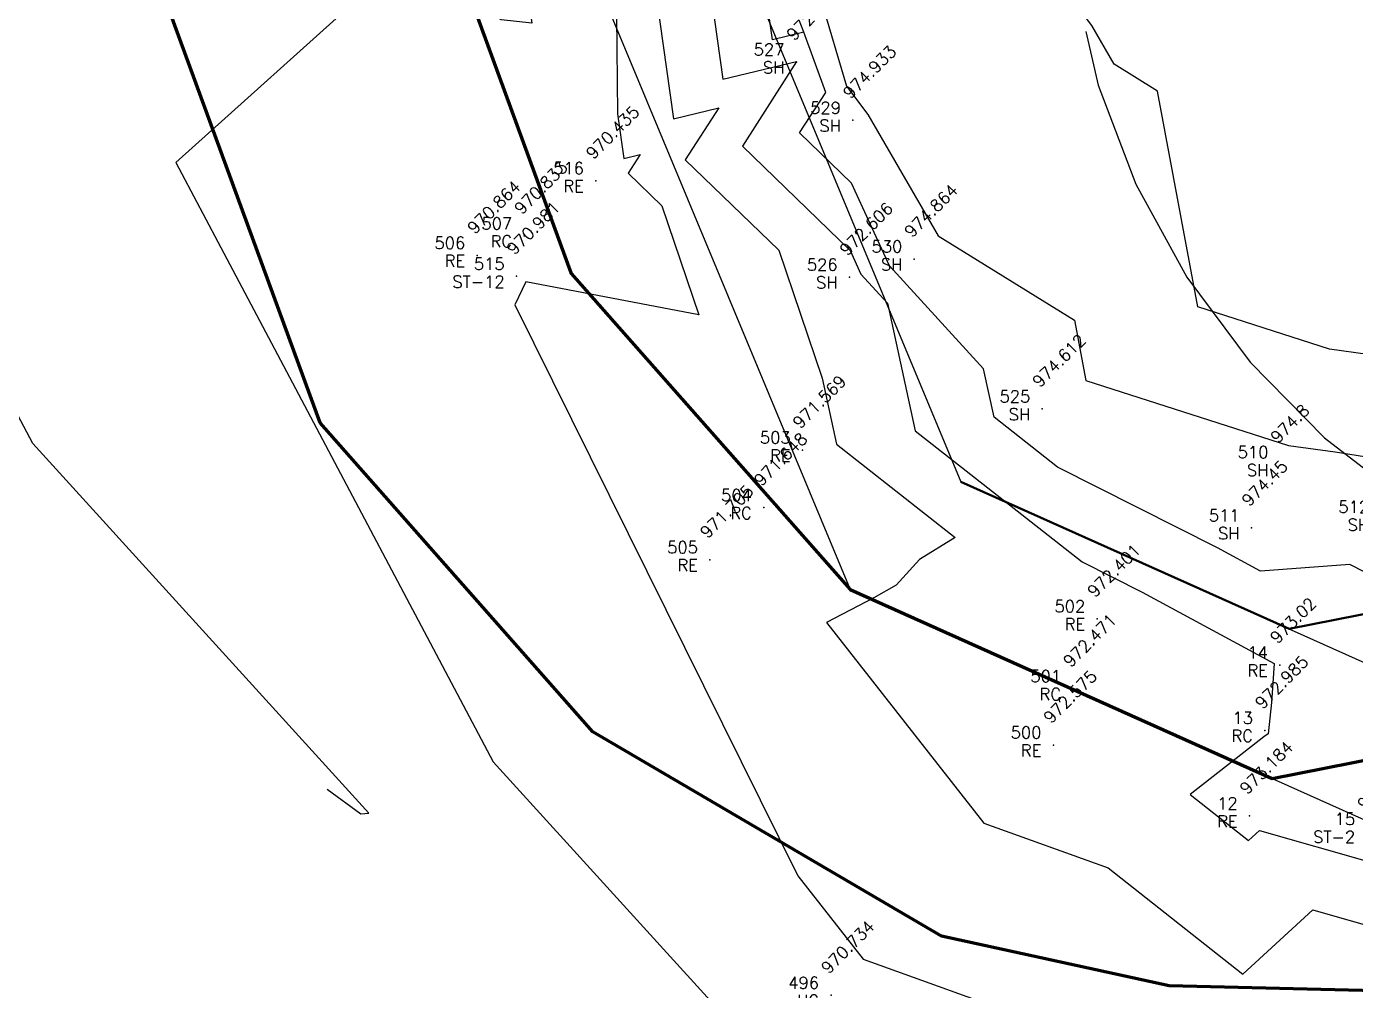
# Model space of a CAD drawing. Header units: metres. Extents: x 319894 to 3389272, y 120 to 6136017.
# Drawn here: x 321017 to 321044.77, y 3067865.39 to 3067885.54 of the extents above; entities that cross this region are included whole.
import ezdxf
from ezdxf.enums import TextEntityAlignment as Align

# ---------------------------------------------------------------- set-up
doc = ezdxf.new("R2010")
doc.units = ezdxf.units.M
doc.header["$MEASUREMENT"] = 0
doc.layers.add('a_MUEBLE', color=255, linetype='Continuous', lineweight=5)
for name, color, linetype in [('Contour', 254, 'Continuous'), ('HC', 7, 'Continuous'), ('Index_Contour', 8, 'Continuous'), ('Points', 7, 'Continuous'), ('Points-ELV', 6, 'Continuous'), ('Points-NUM', 4, 'Continuous'), ('Points-TXT', 3, 'Continuous'), ('RC', 7, 'Continuous'), ('RE', 7, 'Continuous'), ('SH', 7, 'Continuous'), ('ST-12', 7, 'Continuous'), ('ST-2', 7, 'Continuous')]:
    doc.layers.add(name, color=color, linetype=linetype)
doc.styles.add('romans', font='romans.shx')

# ---------------------------------------------------------------- blocks, each defined once
blk = doc.blocks.new('POINTS')
at = {"layer": 'Points'}
blk.add_line((0, 0), (0, 0), dxfattribs=at)
blk.add_point((0, 0), dxfattribs=at)
at = {"layer": 'Points-ELV', "style": 'romans'}
blk.add_attdef('ELEV', text='', height=1, rotation=45, dxfattribs=at).set_placement((0, 0), align=Align.BOTTOM_LEFT)
at = {"layer": 'Points-NUM', "style": 'romans'}
blk.add_attdef('PTNUM', text='', height=1, dxfattribs=at).set_placement((0, 0), align=Align.BOTTOM_RIGHT)
at = {"layer": 'Points-TXT', "style": 'romans'}
blk.add_attdef('DESC', text='', height=1, dxfattribs=at).set_placement((0, 0), align=Align.BOTTOM_RIGHT)
blk = doc.blocks.new('SIT4')
at = {"color": 7}
for p, q in [((320300.4, 3067723.577, 1969.362), (320296.995, 3067732.908, 1969.362)), ((320295.151, 3067720.458, 1969.362), (320291.466, 3067730.557, 1969.362)), ((320295.151, 3067720.458, 1969.362), (320291.466, 3067730.557, 1969.362)), ((320304.715, 3067718.683, 1969.362), (320300.4, 3067723.577, 1969.362)), ((320300.852, 3067713.992, 1969.362), (320295.151, 3067720.458, 1969.362)), ((320300.852, 3067713.992, 1969.362), (320295.151, 3067720.458, 1969.362)), ((320306.229, 3067716.969, 1969.362), (320304.715, 3067718.683, 1969.362)), ((320308.141, 3067709.722, 1969.362), (320300.852, 3067713.992, 1969.362)), ((320308.141, 3067709.722, 1969.362), (320300.852, 3067713.992, 1969.362)), ((320320.388, 3067708.505, 1969.362), (320312.897, 3067708.687, 1969.362))]:
    blk.add_line(p, q, dxfattribs=at)
blk.add_line((320312.897, 3067708.687, 1969.362), (320308.141, 3067709.722, 1969.362))
at = {"color": 1, "lineweight": 30, "elevation": 987.586}
blk.add_lwpolyline([(320370.962, 3067788.062), (320365.642, 3067786.817), (320365.22, 3067781.217), (320357.075, 3067768.983), (320351.198, 3067769.518), (320338.771, 3067776.828), (320320.261, 3067793.321), (320314.412, 3067798.558), (320311.03, 3067797.459), (320298.566, 3067783.015), (320298.855, 3067776.316), (320293.441, 3067769.683), (320295.803, 3067764.568), (320294.773, 3067759.718), (320296.035, 3067743.401), (320300.28, 3067731.268), (320306.229, 3067716.969), (320317.648, 3067711.854), (320321.527, 3067710.598), (320324.41, 3067708.85), (320339.069, 3067708.62), (320362.184, 3067707.54), (320368.815, 3067710.117), (320374.083, 3067711.085)], dxfattribs=at)
at = {"color": 1, "elevation": 987.586}
blk.add_lwpolyline([(320311.03, 3067797.459), (320298.566, 3067783.015), (320298.855, 3067776.316), (320293.441, 3067769.683), (320295.803, 3067764.568), (320294.773, 3067759.718), (320296.035, 3067743.401), (320300.28, 3067731.268), (320306.229, 3067716.969), (320315.045, 3067713.02), (320325.063, 3067714.996), (320328.066, 3067715.293), (320335.229, 3067717.481), (320341.617, 3067720.482), (320345.096, 3067723.545), (320351.898, 3067731.539), (320355.884, 3067738.417), (320358.002, 3067746.064), (320360.455, 3067757.695), (320361.102, 3067761.434), (320353.282, 3067760.331), (320350.46, 3067769.953), (320338.771, 3067776.828), (320320.261, 3067793.321)], dxfattribs=at)
at = {"color": 5, "lineweight": 30}
blk.add_lwpolyline([(320318.65, 3067721.661), (320316.246, 3067721.998), (320313.496, 3067722.881), (320312.652, 3067727.391), (320311.746, 3067727.952), (320311.278, 3067728.76), (320310.665, 3067729.575), (320308.226, 3067730.081), (320307.271, 3067730.836), (320306.764, 3067732.887), (320307.036, 3067733.768), (320307.013, 3067734.981), (320306.964, 3067735.528), (320306.647, 3067738.352), (320306.026, 3067739.733), (320306.07, 3067739.963), (320305.956, 3067740.088), (320304.123, 3067745.646), (320303.677, 3067747.311), (320303.14, 3067753.806), (320302.822, 3067755.22), (320302.858, 3067755.397), (320301.993, 3067757.272), (320304.019, 3067761.43)], dxfattribs=at)
at = {"layer": 'a_MUEBLE', "lineweight": 40, "elevation": 968}
blk.add_lwpolyline([(320288.785, 3067745.123), (320293.225, 3067740.625), (320296.995, 3067732.908), (320300.4, 3067723.577), (320306.229, 3067716.969), (320315.045, 3067713.02), (320325.063, 3067714.996)], dxfattribs=at)
at = {"layer": 'Contour'}
for points in [[(320318.65, 3067721.661), (320316.246, 3067721.998), (320313.496, 3067722.881), (320312.652, 3067727.391), (320311.746, 3067727.952), (320311.278, 3067728.76), (320310.665, 3067729.575), (320308.226, 3067730.081), (320307.271, 3067730.836), (320306.764, 3067732.887), (320307.036, 3067733.768), (320307.013, 3067734.981), (320306.964, 3067735.528), (320306.647, 3067738.352), (320306.026, 3067739.733), (320306.07, 3067739.963), (320305.956, 3067740.088), (320304.123, 3067745.646), (320303.677, 3067747.311), (320303.14, 3067753.806), (320302.822, 3067755.22), (320302.858, 3067755.397), (320301.993, 3067757.272), (320304.019, 3067761.43)], [(320317.927, 3067716.851), (320316.671, 3067717.496), (320314.802, 3067717.356), (320313.908, 3067717.841), (320310.561, 3067719.531), (320309.236, 3067720.573), (320309.014, 3067721.586), (320307.052, 3067723.734), (320306.258, 3067725.464), (320305.171, 3067726.518), (320305.721, 3067727.362), (320305.26, 3067728.622), (320304.605, 3067728.465), (320304.15, 3067731.702)], [(320302.976, 3067731.862), (320303.57, 3067727.638), (320305.108, 3067728.006), (320303.977, 3067726.237), (320306.228, 3067724.055), (320306.453, 3067723.566), (320307.007, 3067722.959), (320307.59, 3067720.29), (320311.08, 3067717.546), (320312.334, 3067716.913), (320315.086, 3067715.422), (320315.031, 3067714.609), (320314.964, 3067713.957), (320314.872, 3067713.889), (320313.337, 3067712.685), (320314.553, 3067711.723), (320314.781, 3067711.932), (320317.127, 3067711.265)], [(320302.172, 3067729.388), (320302.535, 3067726.811), (320303.488, 3067727.039), (320302.783, 3067725.956), (320304.737, 3067724.063), (320305.643, 3067721.388), (320305.945, 3067720.007), (320308.425, 3067718.058), (320307.681, 3067717.595), (320307.188, 3067717.062), (320306.722, 3067716.797), (320305.732, 3067716.279), (320309.024, 3067712.085), (320311.622, 3067711.15), (320314.432, 3067708.927), (320315.9, 3067710.273), (320317.335, 3067709.865)], [(320301.324, 3067731.017), (320301.369, 3067726.914), (320301.499, 3067725.984), (320301.844, 3067726.066), (320301.589, 3067725.675), (320302.294, 3067724.992), (320303.067, 3067722.711), (320299.453, 3067723.4), (320299.222, 3067722.925), (320305.135, 3067710.982), (320306.5, 3067709.244), (320313.616, 3067706.681)], [(320295.299, 3067712.799), (320296.007, 3067712.284), (320296.173, 3067712.295), (320289.151, 3067720.021), (320284.848, 3067728.151), (320290.789, 3067733.501), (320290.895, 3067734.52), (320292.744, 3067736.889), (320293.426, 3067737.469), (320294.188, 3067737.522), (320295.282, 3067737.249), (320295.687, 3067737.691), (320294.32, 3067741.612), (320294.553, 3067741.645), (320294.018, 3067742.062), (320294.102, 3067742.946), (320292.458, 3067746.192), (320292.039, 3067747.973), (320293.149, 3067749.511), (320292.723, 3067749.762), (320292.111, 3067751.414), (320288.135, 3067754.833)]]:
    blk.add_lwpolyline(points, dxfattribs=at)
at = {"layer": 'Index_Contour'}
for points in [[(320305.618, 3067729.315), (320306.156, 3067727.494), (320306.599, 3067726.904), (320308.07, 3067724.367), (320310.916, 3067722.603), (320311.152, 3067721.342), (320315.39, 3067719.983), (320316.365, 3067719.846), (320318.205, 3067719.555)], [(320283.742, 3067765.232), (320289.777, 3067765.085), (320290.706, 3067754.809), (320294.689, 3067751.384), (320294.952, 3067751.033), (320294.803, 3067750.117), (320294.342, 3067749.302), (320295.758, 3067745.911), (320295.812, 3067745.679), (320295.511, 3067742.053), (320297.663, 3067740.373), (320296.726, 3067740.242), (320298.194, 3067736.033), (320297.89, 3067734.853), (320298.8, 3067734.49), (320299.574, 3067728.808), (320298.935, 3067728.877), (320297.456, 3067729.735), (320296.994, 3067729.644), (320296.17, 3067729.531), (320292.137, 3067725.899), (320298.769, 3067713.37), (320309.592, 3067701.463), (320309.301, 3067701.63)]]:
    blk.add_lwpolyline(points, dxfattribs=at)
at = {"layer": 'HC', "linetype": 'Continuous'}
ref = blk.add_blockref('POINTS', (320305.829, 3067708.488, 970.734), dxfattribs=at)
ref.add_attrib('PTNUM', '496', dxfattribs={"layer": 'Points-NUM', "height": 0.25, "style": 'romans'}).set_placement((320305.579, 3067708.55, 970.734), align=Align.BOTTOM_RIGHT)
ref.add_attrib('DESC', 'HC', dxfattribs={"layer": 'Points-TXT', "height": 0.25, "style": 'romans'}).set_placement((320305.579, 3067708.175, 970.734), align=Align.BOTTOM_RIGHT)
ref.add_attrib('ELEV', '970.734', dxfattribs={"layer": 'Points-ELV', "height": 0.25, "rotation": 45, "style": 'romans'}).set_placement((320305.829, 3067708.863, 970.734), align=Align.BOTTOM_LEFT)
at = {"layer": 'RC', "linetype": 'Continuous'}
ref = blk.add_blockref('POINTS', (320299.417, 3067724.362, 970.833), dxfattribs=at)
ref.add_attrib('PTNUM', '507', dxfattribs={"layer": 'Points-NUM', "height": 0.25, "style": 'romans'}).set_placement((320299.167, 3067724.424, 970.833), align=Align.BOTTOM_RIGHT)
ref.add_attrib('DESC', 'RC', dxfattribs={"layer": 'Points-TXT', "height": 0.25, "style": 'romans'}).set_placement((320299.167, 3067724.049, 970.833), align=Align.BOTTOM_RIGHT)
ref.add_attrib('ELEV', '970.833', dxfattribs={"layer": 'Points-ELV', "height": 0.25, "rotation": 45, "style": 'romans'}).set_placement((320299.417, 3067724.737, 970.833), align=Align.BOTTOM_LEFT)
ref = blk.add_blockref('POINTS', (320304.425, 3067718.682, 971.648), dxfattribs=at)
ref.add_attrib('PTNUM', '504', dxfattribs={"layer": 'Points-NUM', "height": 0.25, "style": 'romans'}).set_placement((320304.175, 3067718.744, 971.648), align=Align.BOTTOM_RIGHT)
ref.add_attrib('DESC', 'RC', dxfattribs={"layer": 'Points-TXT', "height": 0.25, "style": 'romans'}).set_placement((320304.175, 3067718.369, 971.648), align=Align.BOTTOM_RIGHT)
ref.add_attrib('ELEV', '971.648', dxfattribs={"layer": 'Points-ELV', "height": 0.25, "rotation": 45, "style": 'romans'}).set_placement((320304.425, 3067719.057, 971.648), align=Align.BOTTOM_LEFT)
ref = blk.add_blockref('POINTS', (320310.887, 3067714.896, 972.471), dxfattribs=at)
ref.add_attrib('PTNUM', '501', dxfattribs={"layer": 'Points-NUM', "height": 0.25, "style": 'romans'}).set_placement((320310.637, 3067714.958, 972.471), align=Align.BOTTOM_RIGHT)
ref.add_attrib('DESC', 'RC', dxfattribs={"layer": 'Points-TXT', "height": 0.25, "style": 'romans'}).set_placement((320310.637, 3067714.583, 972.471), align=Align.BOTTOM_RIGHT)
ref.add_attrib('ELEV', '972.471', dxfattribs={"layer": 'Points-ELV', "height": 0.25, "rotation": 45, "style": 'romans'}).set_placement((320310.887, 3067715.271, 972.471), align=Align.BOTTOM_LEFT)
ref = blk.add_blockref('POINTS', (320314.897, 3067714.024, 972.985), dxfattribs=at)
ref.add_attrib('PTNUM', '13', dxfattribs={"layer": 'Points-NUM', "height": 0.25, "style": 'romans'}).set_placement((320314.647, 3067714.086, 972.985), align=Align.BOTTOM_RIGHT)
ref.add_attrib('DESC', 'RC', dxfattribs={"layer": 'Points-TXT', "height": 0.25, "style": 'romans'}).set_placement((320314.647, 3067713.711, 972.985), align=Align.BOTTOM_RIGHT)
ref.add_attrib('ELEV', '972.985', dxfattribs={"layer": 'Points-ELV', "height": 0.25, "rotation": 45, "style": 'romans'}).set_placement((320314.897, 3067714.399, 972.985), align=Align.BOTTOM_LEFT)
at = {"layer": 'RE', "linetype": 'Continuous'}
ref = blk.add_blockref('POINTS', (320300.915, 3067725.517, 970.435), dxfattribs=at)
ref.add_attrib('PTNUM', '516', dxfattribs={"layer": 'Points-NUM', "height": 0.25, "style": 'romans'}).set_placement((320300.665, 3067725.579, 970.435), align=Align.BOTTOM_RIGHT)
ref.add_attrib('DESC', 'RE', dxfattribs={"layer": 'Points-TXT', "height": 0.25, "style": 'romans'}).set_placement((320300.665, 3067725.204, 970.435), align=Align.BOTTOM_RIGHT)
ref.add_attrib('ELEV', '970.435', dxfattribs={"layer": 'Points-ELV', "height": 0.25, "rotation": 45, "style": 'romans'}).set_placement((320300.915, 3067725.892, 970.435), align=Align.BOTTOM_LEFT)
ref = blk.add_blockref('POINTS', (320298.436, 3067723.954, 970.864), dxfattribs=at)
ref.add_attrib('PTNUM', '506', dxfattribs={"layer": 'Points-NUM', "height": 0.25, "style": 'romans'}).set_placement((320298.186, 3067724.016, 970.864), align=Align.BOTTOM_RIGHT)
ref.add_attrib('DESC', 'RE', dxfattribs={"layer": 'Points-TXT', "height": 0.25, "style": 'romans'}).set_placement((320298.186, 3067723.641, 970.864), align=Align.BOTTOM_RIGHT)
ref.add_attrib('ELEV', '970.864', dxfattribs={"layer": 'Points-ELV', "height": 0.25, "rotation": 45, "style": 'romans'}).set_placement((320298.436, 3067724.329, 970.864), align=Align.BOTTOM_LEFT)
ref = blk.add_blockref('POINTS', (320305.236, 3067719.886, 971.569), dxfattribs=at)
ref.add_attrib('PTNUM', '503', dxfattribs={"layer": 'Points-NUM', "height": 0.25, "style": 'romans'}).set_placement((320304.986, 3067719.948, 971.569), align=Align.BOTTOM_RIGHT)
ref.add_attrib('DESC', 'RE', dxfattribs={"layer": 'Points-TXT', "height": 0.25, "style": 'romans'}).set_placement((320304.986, 3067719.573, 971.569), align=Align.BOTTOM_RIGHT)
ref.add_attrib('ELEV', '971.569', dxfattribs={"layer": 'Points-ELV', "height": 0.25, "rotation": 45, "style": 'romans'}).set_placement((320305.236, 3067720.261, 971.569), align=Align.BOTTOM_LEFT)
ref = blk.add_blockref('POINTS', (320303.299, 3067717.592, 971.705), dxfattribs=at)
ref.add_attrib('PTNUM', '505', dxfattribs={"layer": 'Points-NUM', "height": 0.25, "style": 'romans'}).set_placement((320303.049, 3067717.654, 971.705), align=Align.BOTTOM_RIGHT)
ref.add_attrib('DESC', 'RE', dxfattribs={"layer": 'Points-TXT', "height": 0.25, "style": 'romans'}).set_placement((320303.049, 3067717.279, 971.705), align=Align.BOTTOM_RIGHT)
ref.add_attrib('ELEV', '971.705', dxfattribs={"layer": 'Points-ELV', "height": 0.25, "rotation": 45, "style": 'romans'}).set_placement((320303.299, 3067717.967, 971.705), align=Align.BOTTOM_LEFT)
ref = blk.add_blockref('POINTS', (320311.392, 3067716.358, 972.401), dxfattribs=at)
ref.add_attrib('PTNUM', '502', dxfattribs={"layer": 'Points-NUM', "height": 0.25, "style": 'romans'}).set_placement((320311.142, 3067716.42, 972.401), align=Align.BOTTOM_RIGHT)
ref.add_attrib('DESC', 'RE', dxfattribs={"layer": 'Points-TXT', "height": 0.25, "style": 'romans'}).set_placement((320311.142, 3067716.045, 972.401), align=Align.BOTTOM_RIGHT)
ref.add_attrib('ELEV', '972.401', dxfattribs={"layer": 'Points-ELV', "height": 0.25, "rotation": 45, "style": 'romans'}).set_placement((320311.392, 3067716.733, 972.401), align=Align.BOTTOM_LEFT)
ref = blk.add_blockref('POINTS', (320315.21, 3067715.391, 973.02), dxfattribs=at)
ref.add_attrib('PTNUM', '14', dxfattribs={"layer": 'Points-NUM', "height": 0.25, "style": 'romans'}).set_placement((320314.96, 3067715.453, 973.02), align=Align.BOTTOM_RIGHT)
ref.add_attrib('DESC', 'RE', dxfattribs={"layer": 'Points-TXT', "height": 0.25, "style": 'romans'}).set_placement((320314.96, 3067715.078, 973.02), align=Align.BOTTOM_RIGHT)
ref.add_attrib('ELEV', '973.02', dxfattribs={"layer": 'Points-ELV', "height": 0.25, "rotation": 45, "style": 'romans'}).set_placement((320315.21, 3067715.766, 973.02), align=Align.BOTTOM_LEFT)
ref = blk.add_blockref('POINTS', (320310.476, 3067713.72, 972.575), dxfattribs=at)
ref.add_attrib('PTNUM', '500', dxfattribs={"layer": 'Points-NUM', "height": 0.25, "style": 'romans'}).set_placement((320310.226, 3067713.782, 972.575), align=Align.BOTTOM_RIGHT)
ref.add_attrib('DESC', 'RE', dxfattribs={"layer": 'Points-TXT', "height": 0.25, "style": 'romans'}).set_placement((320310.226, 3067713.407, 972.575), align=Align.BOTTOM_RIGHT)
ref.add_attrib('ELEV', '972.575', dxfattribs={"layer": 'Points-ELV', "height": 0.25, "rotation": 45, "style": 'romans'}).set_placement((320310.476, 3067714.095, 972.575), align=Align.BOTTOM_LEFT)
ref = blk.add_blockref('POINTS', (320314.576, 3067712.238, 973.184), dxfattribs=at)
ref.add_attrib('PTNUM', '12', dxfattribs={"layer": 'Points-NUM', "height": 0.25, "style": 'romans'}).set_placement((320314.326, 3067712.3, 973.184), align=Align.BOTTOM_RIGHT)
ref.add_attrib('DESC', 'RE', dxfattribs={"layer": 'Points-TXT', "height": 0.25, "style": 'romans'}).set_placement((320314.326, 3067711.925, 973.184), align=Align.BOTTOM_RIGHT)
ref.add_attrib('ELEV', '973.184', dxfattribs={"layer": 'Points-ELV', "height": 0.25, "rotation": 45, "style": 'romans'}).set_placement((320314.576, 3067712.613, 973.184), align=Align.BOTTOM_LEFT)
at = {"layer": 'SH', "linetype": 'Continuous'}
ref = blk.add_blockref('POINTS', (320305.106, 3067727.997, 972.984), dxfattribs=at)
ref.add_attrib('PTNUM', '527', dxfattribs={"layer": 'Points-NUM', "height": 0.25, "style": 'romans'}).set_placement((320304.856, 3067728.059, 972.984), align=Align.BOTTOM_RIGHT)
ref.add_attrib('DESC', 'SH', dxfattribs={"layer": 'Points-TXT', "height": 0.25, "style": 'romans'}).set_placement((320304.856, 3067727.684, 972.984), align=Align.BOTTOM_RIGHT)
ref.add_attrib('ELEV', '972.984', dxfattribs={"layer": 'Points-ELV', "height": 0.25, "rotation": 45, "style": 'romans'}).set_placement((320305.106, 3067728.372, 972.984), align=Align.BOTTOM_LEFT)
ref = blk.add_blockref('POINTS', (320306.286, 3067726.78, 974.933), dxfattribs=at)
ref.add_attrib('PTNUM', '529', dxfattribs={"layer": 'Points-NUM', "height": 0.25, "style": 'romans'}).set_placement((320306.036, 3067726.842, 974.933), align=Align.BOTTOM_RIGHT)
ref.add_attrib('DESC', 'SH', dxfattribs={"layer": 'Points-TXT', "height": 0.25, "style": 'romans'}).set_placement((320306.036, 3067726.467, 974.933), align=Align.BOTTOM_RIGHT)
ref.add_attrib('ELEV', '974.933', dxfattribs={"layer": 'Points-ELV', "height": 0.25, "rotation": 45, "style": 'romans'}).set_placement((320306.286, 3067727.155, 974.933), align=Align.BOTTOM_LEFT)
ref = blk.add_blockref('POINTS', (320307.57, 3067723.88, 974.864), dxfattribs=at)
ref.add_attrib('PTNUM', '530', dxfattribs={"layer": 'Points-NUM', "height": 0.25, "style": 'romans'}).set_placement((320307.32, 3067723.942, 974.864), align=Align.BOTTOM_RIGHT)
ref.add_attrib('DESC', 'SH', dxfattribs={"layer": 'Points-TXT', "height": 0.25, "style": 'romans'}).set_placement((320307.32, 3067723.567, 974.864), align=Align.BOTTOM_RIGHT)
ref.add_attrib('ELEV', '974.864', dxfattribs={"layer": 'Points-ELV', "height": 0.25, "rotation": 45, "style": 'romans'}).set_placement((320307.57, 3067724.255, 974.864), align=Align.BOTTOM_LEFT)
ref = blk.add_blockref('POINTS', (320306.217, 3067723.5, 972.606), dxfattribs=at)
ref.add_attrib('PTNUM', '526', dxfattribs={"layer": 'Points-NUM', "height": 0.25, "style": 'romans'}).set_placement((320305.967, 3067723.562, 972.606), align=Align.BOTTOM_RIGHT)
ref.add_attrib('DESC', 'SH', dxfattribs={"layer": 'Points-TXT', "height": 0.25, "style": 'romans'}).set_placement((320305.967, 3067723.187, 972.606), align=Align.BOTTOM_RIGHT)
ref.add_attrib('ELEV', '972.606', dxfattribs={"layer": 'Points-ELV', "height": 0.25, "rotation": 45, "style": 'romans'}).set_placement((320306.217, 3067723.875, 972.606), align=Align.BOTTOM_LEFT)
ref = blk.add_blockref('POINTS', (320310.243, 3067720.746, 974.612), dxfattribs=at)
ref.add_attrib('PTNUM', '525', dxfattribs={"layer": 'Points-NUM', "height": 0.25, "style": 'romans'}).set_placement((320309.993, 3067720.808, 974.612), align=Align.BOTTOM_RIGHT)
ref.add_attrib('DESC', 'SH', dxfattribs={"layer": 'Points-TXT', "height": 0.25, "style": 'romans'}).set_placement((320309.993, 3067720.433, 974.612), align=Align.BOTTOM_RIGHT)
ref.add_attrib('ELEV', '974.612', dxfattribs={"layer": 'Points-ELV', "height": 0.25, "rotation": 45, "style": 'romans'}).set_placement((320310.243, 3067721.121, 974.612), align=Align.BOTTOM_LEFT)
ref = blk.add_blockref('POINTS', (320315.219, 3067719.58, 974.8), dxfattribs=at)
ref.add_attrib('PTNUM', '510', dxfattribs={"layer": 'Points-NUM', "height": 0.25, "style": 'romans'}).set_placement((320314.969, 3067719.642, 974.8), align=Align.BOTTOM_RIGHT)
ref.add_attrib('DESC', 'SH', dxfattribs={"layer": 'Points-TXT', "height": 0.25, "style": 'romans'}).set_placement((320314.969, 3067719.267, 974.8), align=Align.BOTTOM_RIGHT)
ref.add_attrib('ELEV', '974.8', dxfattribs={"layer": 'Points-ELV', "height": 0.25, "rotation": 45, "style": 'romans'}).set_placement((320315.219, 3067719.955, 974.8), align=Align.BOTTOM_LEFT)
ref = blk.add_blockref('POINTS', (320317.324, 3067718.437, 974.438), dxfattribs=at)
ref.add_attrib('PTNUM', '512', dxfattribs={"layer": 'Points-NUM', "height": 0.25, "style": 'romans'}).set_placement((320317.074, 3067718.499, 974.438), align=Align.BOTTOM_RIGHT)
ref.add_attrib('DESC', 'SH', dxfattribs={"layer": 'Points-TXT', "height": 0.25, "style": 'romans'}).set_placement((320317.074, 3067718.124, 974.438), align=Align.BOTTOM_RIGHT)
ref.add_attrib('ELEV', '974.438', dxfattribs={"layer": 'Points-ELV', "height": 0.25, "rotation": 45, "style": 'romans'}).set_placement((320317.324, 3067718.812, 974.438), align=Align.BOTTOM_LEFT)
ref = blk.add_blockref('POINTS', (320314.616, 3067718.259, 974.45), dxfattribs=at)
ref.add_attrib('PTNUM', '511', dxfattribs={"layer": 'Points-NUM', "height": 0.25, "style": 'romans'}).set_placement((320314.366, 3067718.321, 974.45), align=Align.BOTTOM_RIGHT)
ref.add_attrib('DESC', 'SH', dxfattribs={"layer": 'Points-TXT', "height": 0.25, "style": 'romans'}).set_placement((320314.366, 3067717.946, 974.45), align=Align.BOTTOM_RIGHT)
ref.add_attrib('ELEV', '974.45', dxfattribs={"layer": 'Points-ELV', "height": 0.25, "rotation": 45, "style": 'romans'}).set_placement((320314.616, 3067718.634, 974.45), align=Align.BOTTOM_LEFT)
at = {"layer": 'ST-12', "linetype": 'Continuous'}
ref = blk.add_blockref('POINTS', (320299.26, 3067723.518, 970.981), dxfattribs=at)
ref.add_attrib('PTNUM', '515', dxfattribs={"layer": 'Points-NUM', "height": 0.25, "style": 'romans'}).set_placement((320299.01, 3067723.58, 970.981), align=Align.BOTTOM_RIGHT)
ref.add_attrib('DESC', 'ST-12', dxfattribs={"layer": 'Points-TXT', "height": 0.25, "style": 'romans'}).set_placement((320299.01, 3067723.205, 970.981), align=Align.BOTTOM_RIGHT)
ref.add_attrib('ELEV', '970.981', dxfattribs={"layer": 'Points-ELV', "height": 0.25, "rotation": 45, "style": 'romans'}).set_placement((320299.26, 3067723.893, 970.981), align=Align.BOTTOM_LEFT)
at = {"layer": 'ST-2', "linetype": 'Continuous'}
ref = blk.add_blockref('POINTS', (320317.032, 3067711.912, 973.462), dxfattribs=at)
ref.add_attrib('PTNUM', '15', dxfattribs={"layer": 'Points-NUM', "height": 0.25, "style": 'romans'}).set_placement((320316.782, 3067711.974, 973.462), align=Align.BOTTOM_RIGHT)
ref.add_attrib('DESC', 'ST-2', dxfattribs={"layer": 'Points-TXT', "height": 0.25, "style": 'romans'}).set_placement((320316.782, 3067711.599, 973.462), align=Align.BOTTOM_RIGHT)
ref.add_attrib('ELEV', '973.462', dxfattribs={"layer": 'Points-ELV', "height": 0.25, "rotation": 45, "style": 'romans'}).set_placement((320317.032, 3067712.287, 973.462), align=Align.BOTTOM_LEFT)

msp = doc.modelspace()

# ---------------------------------------------------------------- linework, layer by layer
at = {"color": 1, "lineweight": 30, "elevation": 987.586}
msp.add_lwpolyline([(321098.942, 3067944.864), (321093.622, 3067943.619), (321093.2, 3067938.019), (321085.055, 3067925.785), (321079.178, 3067926.321), (321066.751, 3067933.63), (321048.241, 3067950.123), (321042.392, 3067955.36), (321039.01, 3067954.261), (321026.546, 3067939.817), (321026.835, 3067933.118), (321021.421, 3067926.486), (321023.783, 3067921.37), (321022.753, 3067916.52), (321024.015, 3067900.204), (321028.26, 3067888.07), (321034.209, 3067873.771), (321045.628, 3067868.657), (321049.507, 3067867.4), (321052.39, 3067865.652), (321067.049, 3067865.422), (321090.164, 3067864.343), (321096.795, 3067866.919), (321102.063, 3067867.887)], dxfattribs=at)
at = {"color": 3, "lineweight": 30, "elevation": 987.586}
msp.add_lwpolyline([(321098.344, 3067941.643), (321096.448, 3067941.199), (321096.133, 3067937.01), (321086.562, 3067922.636), (321078.237, 3067923.394), (321064.976, 3067931.194), (321046.243, 3067947.885), (321041.677, 3067951.974), (321040.734, 3067951.667), (321029.594, 3067938.758), (321029.881, 3067932.106), (321024.931, 3067926.041), (321026.925, 3067921.723), (321025.777, 3067916.32), (321026.976, 3067900.825), (321031.063, 3067889.143), (321036.522, 3067876.023), (321046.707, 3067871.461), (321050.764, 3067870.146), (321053.25, 3067868.639), (321067.143, 3067868.421), (321089.669, 3067867.369), (321095.973, 3067869.818), (321100.603, 3067870.669)], dxfattribs=at)
at = {"color": 2, "lineweight": 158}
for points in [[(321098.336, 3067931.681), (321096.027, 3067923.183), (321095.668, 3067921.113), (321093.612, 3067910.047), (321092.784, 3067906.041), (321091.815, 3067901.445), (321089.441, 3067892.876), (321084.828, 3067884.916), (321077.365, 3067876.13), (321072.921, 3067872.217), (321065.372, 3067868.67), (321057.229, 3067866.183), (321048.368, 3067865.307), (321040.877, 3067865.49), (321036.121, 3067866.524), (321028.832, 3067870.795), (321023.131, 3067877.26), (321019.446, 3067887.359), (321016.245, 3067893.911)], [(321016.765, 3067901.925), (321021.205, 3067897.427), (321024.975, 3067889.711), (321028.38, 3067880.379), (321034.209, 3067873.771), (321043.025, 3067869.822), (321053.043, 3067871.798)]]:
    msp.add_lwpolyline(points, dxfattribs=at)
at = {"color": 3, "lineweight": 50}
msp.add_lwpolyline([(321036.522, 3067876.023), (321043.381, 3067872.95), (321052.604, 3067874.769), (321055.455, 3067875.051), (321062.127, 3067877.09), (321067.935, 3067879.818), (321070.931, 3067882.456), (321077.418, 3067890.079), (321081.076, 3067896.391), (321083.066, 3067903.577), (321084.273, 3067909.301), (321085.13, 3067913.362), (321085.236, 3067913.869), (321085.37, 3067914.502), (321085.488, 3067915.062), (321085.71, 3067916.344), (321086.018, 3067918.127), (321086.288, 3067919.683), (321086.881, 3067923.115)], dxfattribs=at)
at = {"color": 1}
msp.add_lwpolyline([(321039.136, 3067885.44), (321039.394, 3067884.319), (321040.182, 3067882.248), (321041.247, 3067880.304), (321042.569, 3067878.525), (321044.122, 3067876.944), (321045.876, 3067875.591), (321047.8, 3067874.491), (321049.856, 3067873.666), (321052.007, 3067873.13), (321054.21, 3067872.893), (321056.365, 3067872.96)], dxfattribs=at)

# ---------------------------------------------------------------- block references
at = {"color": 251, "true_color": 0x636466}
msp.add_blockref('SIT4', (727.98, 156.802), dxfattribs=at)

doc.saveas('drawing.dxf')
